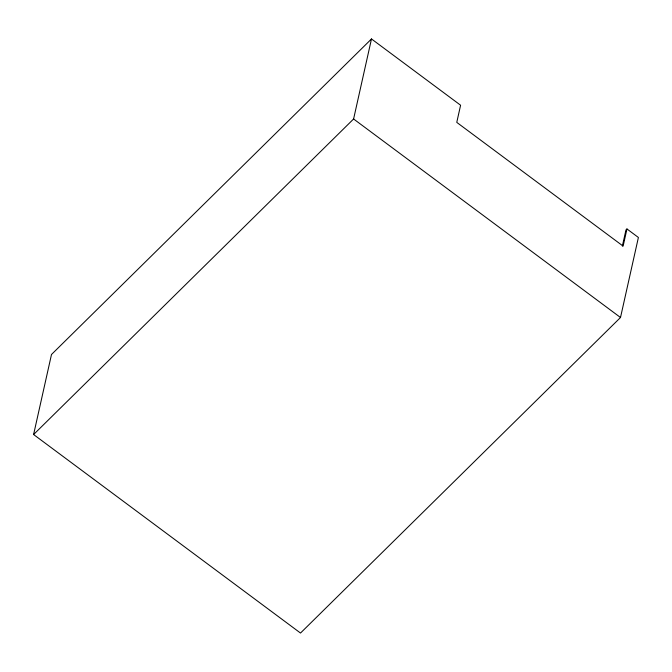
<?xml version="1.0" encoding="UTF-8"?>
<svg xmlns="http://www.w3.org/2000/svg" width="672" height="672" viewBox="0 0 672 672"><rect width="100%" height="100%" fill="white"/><g stroke="black" fill="none" stroke-linecap="round" stroke-linejoin="round"><path stroke-width="1.01" d="M33.6 434.532L51.492 354.497L371.49 38.951L460.597 105.227L456.767 122.38L623.12 246.112L626.959 228.959L638.4 237.468L620.508 317.503L300.51 633.049L33.6 434.532L353.598 118.986L371.49 38.951M622.364 246.07L625.968 229.933L626.959 228.959M353.598 118.986L620.508 317.503"/></g></svg>
